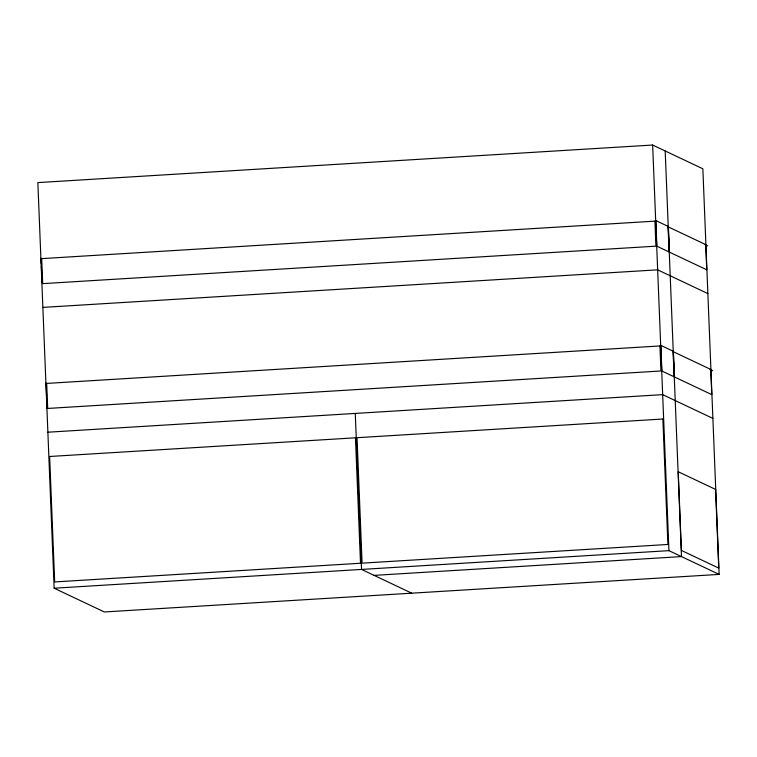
<?xml version="1.0" encoding="UTF-8"?>
<svg xmlns="http://www.w3.org/2000/svg" width="757" height="757" viewBox="0 0 757 757"><rect width="100%" height="100%" fill="white"/><g stroke="black" fill="none" stroke-linecap="round" stroke-linejoin="round"><path stroke-width="1.14" d="M652.648 145.032L37.85 182.598L54.144 588.217L104.352 611.968L719.15 574.402L702.856 168.783L652.648 145.032L668.933 550.651L719.15 574.402M42.865 307.399L657.653 269.833L707.871 293.593M710.321 370.798L712.678 370.646L710.132 369.444M47.88 432.209L662.668 394.643L712.886 418.394M54.144 588.217L668.933 550.651M374.09 575.377L681.489 556.594L665.195 150.965M705.127 244.643L707.663 245.845M411.751 593.185L361.543 569.434L355.27 413.426M41.039 258.156L41.275 263.975M41.37 266.303L42.023 282.598M46.054 382.957L46.565 395.769M46.707 399.261L47.085 408.572M654.919 221.148L41.682 258.62L42.695 283.638L655.922 246.167L654.919 221.148M659.934 345.949L46.697 383.421L47.7 408.449L660.937 370.977L659.934 345.949M355.468 437.801L49.631 456.49L54.674 581.934L360.512 563.246L355.468 437.801M662.867 419.018L357.03 437.707L362.073 563.151L667.901 544.463L662.867 419.018M668.071 226.371L655.836 220.59L656.868 246.195L669.103 251.986L668.071 226.371M705.751 244.625L668.403 226.958L669.415 252.138L706.764 269.804L705.751 244.625M673.087 351.182L660.852 345.391L661.873 371.006L674.109 376.797L673.087 351.182M710.757 369.435L673.418 351.768L674.43 376.948L711.769 394.605L710.757 369.435M715.583 489.419L678.234 471.753L681.395 550.424L718.743 568.091L715.583 489.419"/></g></svg>
